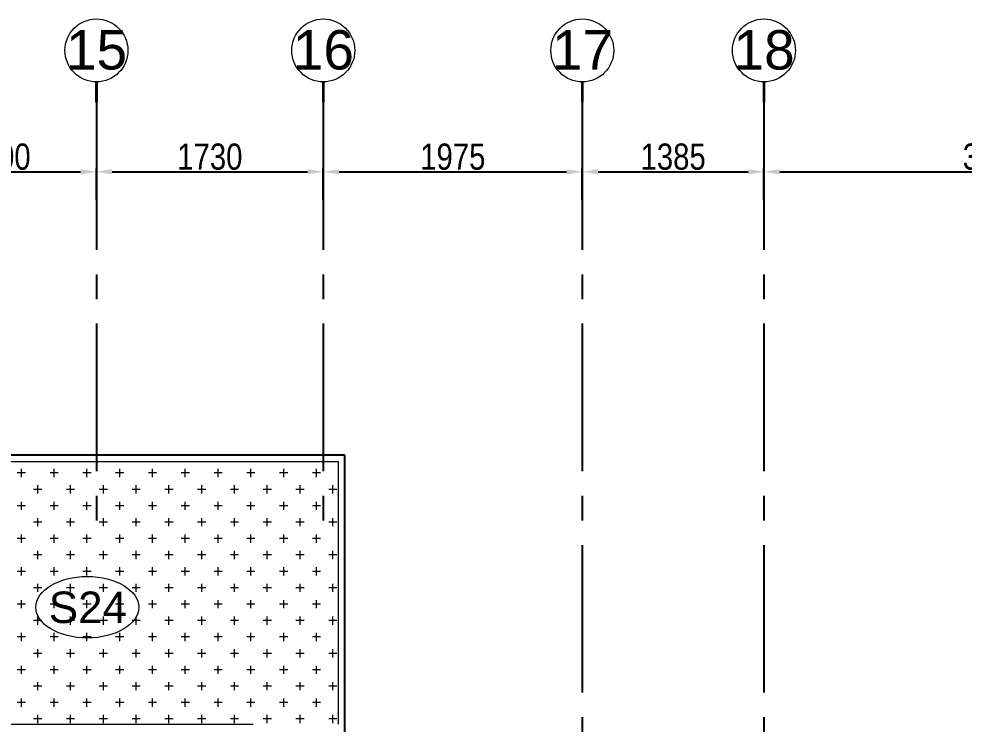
# Model space of a CAD drawing. Header units: millimetres. Extents: x 1255966 to 1543012, y 318612 to 465611.
# Drawn here: x 1278341 to 1285548, y 365028 to 370403 of the extents above; entities that cross this region are included whole.
import ezdxf
from ezdxf.enums import TextEntityAlignment as Align

# ---------------------------------------------------------------- set-up
doc = ezdxf.new("R2010")
doc.units = ezdxf.units.MM
doc.header["$LTSCALE"] = 500
doc.header["$MEASUREMENT"] = 0
doc.header["$PDMODE"] = 34
doc.linetypes.add('HIDDEN', pattern=[0.375, 0.25, -0.125])
doc.linetypes.add('Site$0$CENTER2', pattern=[1.125, 0.75, -0.125, 0.125, -0.125])
doc.layers.get('Defpoints').update_dxf_attribs({"lineweight": 0})
for name, color, linetype, lineweight in [('CALL', 1, 'Continuous', 18), ('GRID NO.', 7, 'Continuous', 20), ('HATCH', 1, 'Continuous', 5), ('TEXT 01', 3, 'Continuous', 15)]:
    doc.layers.add(name, color=color, linetype=linetype, lineweight=lineweight)
for name, color, linetype in [('GRID', 7, 'Continuous'), ('GRID DIM', 7, 'Continuous'), ('S-COLUMN-HATCH', 253, 'Continuous'), ('S-FRAMING PLAN', 4, 'Continuous')]:
    doc.layers.add(name, color=color, linetype=linetype)
doc.layers.add('PROJECTION', color=7, linetype='HIDDEN', true_color=0xff4000)
doc.styles.add('ABHI', font='arial.ttf')
doc.styles.add('D50', font='arial.ttf', dxfattribs={"width": 0.8})
doc.dimstyles.new('INNER DIM', dxfattribs={"dimtxt": 200, "dimasz": 120, "dimexe": 25, "dimexo": 25, "dimgap": 12, "dimtad": 1, "dimdec": 0, "dimrnd": 5, "dimzin": 0, "dimdsep": 46, "dimtxsty": 'D50', "dimcen": 0.09, "dimdle": 25, "dimclrt": 6, "dimadec": 0, "dimazin": 0, "dimtfac": 1, "dimtdec": 0, "dimtofl": 0, "dimtmove": 1, "dimatfit": 3, "dimfxl": 75, "dimtolj": 1, "dimtzin": 0, "dimarcsym": 0})

# ---------------------------------------------------------------- blocks, each defined once
blk = doc.blocks.new('GRID MARK')
at = {"layer": 'GRID NO.', "const_width": 50}
blk.add_lwpolyline([(0, -541), (0, -891)], dxfattribs=at)
at = {"layer": 'GRID NO.'}
blk.add_circle((0, 0), 541, dxfattribs=at)
at = {"layer": 'GRID NO.', "style": 'D50', "width": 0.8}
blk.add_attdef('Y1', text='', height=500, dxfattribs=at).set_placement((-33, -267), align=Align.CENTER)
blk = doc.blocks.new('*D136')
at = {"layer": 'Defpoints', "color": 0, "linetype": 'Continuous', "transparency": 16777216}
for p in [(1278931.6, 369237.4), (1278931.6, 368999.4), (1277431.6, 368926.4)]:
    blk.add_point(p, dxfattribs=at)
at = {"layer": 'GRID DIM', "color": 0, "linetype": 'Continuous', "lineweight": -2, "transparency": 16777216}
for p, q in [((1277431.6, 368951.4), (1277431.6, 369262.4)), ((1278931.6, 369024.4), (1278931.6, 369262.4))]:
    blk.add_line(p, q, dxfattribs=at)
at = {"layer": 'GRID DIM', "linetype": 'Continuous', "lineweight": -2, "transparency": 16777216}
blk.add_line((1277551.6, 369237.4), (1278811.6, 369237.4), dxfattribs=at)
at = {"layer": 'GRID DIM', "linetype": 'Continuous', "transparency": 16777216}
for points in [[(1277551.6, 369257.4), (1277551.6, 369217.4), (1277431.6, 369237.4)], [(1278811.6, 369257.4), (1278811.6, 369217.4), (1278931.6, 369237.4)]]:
    blk.add_solid(points, dxfattribs=at)
at = {"layer": 'GRID DIM', "linetype": 'Continuous', "transparency": 16777216, "insert": (1278181.6, 369351.5), "char_height": 200, "attachment_point": 5, "style": 'D50'}
blk.add_mtext('\\A1;1500', dxfattribs=at)
blk = doc.blocks.new('*D137')
at = {"layer": 'Defpoints', "color": 0, "linetype": 'Continuous', "transparency": 16777216}
for p in [(1280661.6, 369237.4), (1278931.6, 368999.4), (1280661.6, 368999.4)]:
    blk.add_point(p, dxfattribs=at)
at = {"layer": 'GRID DIM', "color": 0, "linetype": 'Continuous', "lineweight": -2, "transparency": 16777216}
for p, q in [((1278931.6, 369024.4), (1278931.6, 369262.4)), ((1280661.6, 369024.4), (1280661.6, 369262.4))]:
    blk.add_line(p, q, dxfattribs=at)
at = {"layer": 'GRID DIM', "linetype": 'Continuous', "lineweight": -2, "transparency": 16777216}
blk.add_line((1279051.6, 369237.4), (1280541.6, 369237.4), dxfattribs=at)
at = {"layer": 'GRID DIM', "linetype": 'Continuous', "transparency": 16777216}
for points in [[(1279051.6, 369257.4), (1279051.6, 369217.4), (1278931.6, 369237.4)], [(1280541.6, 369257.4), (1280541.6, 369217.4), (1280661.6, 369237.4)]]:
    blk.add_solid(points, dxfattribs=at)
at = {"layer": 'GRID DIM', "linetype": 'Continuous', "transparency": 16777216, "insert": (1279796.6, 369351.6), "char_height": 200, "attachment_point": 5, "style": 'D50'}
blk.add_mtext('\\A1;1730', dxfattribs=at)
blk = doc.blocks.new('*D138')
at = {"layer": 'Defpoints', "color": 0, "linetype": 'Continuous', "transparency": 16777216}
for p in [(1282636.6, 369237.4), (1280661.6, 368999.4), (1282636.6, 368999.4)]:
    blk.add_point(p, dxfattribs=at)
at = {"layer": 'GRID DIM', "color": 0, "linetype": 'Continuous', "lineweight": -2, "transparency": 16777216}
for p, q in [((1280661.6, 369024.4), (1280661.6, 369262.4)), ((1282636.6, 369024.4), (1282636.6, 369262.4))]:
    blk.add_line(p, q, dxfattribs=at)
at = {"layer": 'GRID DIM', "linetype": 'Continuous', "lineweight": -2, "transparency": 16777216}
blk.add_line((1280781.6, 369237.4), (1282516.6, 369237.4), dxfattribs=at)
at = {"layer": 'GRID DIM', "linetype": 'Continuous', "transparency": 16777216}
for points in [[(1280781.6, 369257.4), (1280781.6, 369217.4), (1280661.6, 369237.4)], [(1282516.6, 369257.4), (1282516.6, 369217.4), (1282636.6, 369237.4)]]:
    blk.add_solid(points, dxfattribs=at)
at = {"layer": 'GRID DIM', "linetype": 'Continuous', "transparency": 16777216, "insert": (1281649.1, 369351.5), "char_height": 200, "attachment_point": 5, "style": 'D50'}
blk.add_mtext('\\A1;1975', dxfattribs=at)
blk = doc.blocks.new('*D139')
at = {"layer": 'Defpoints', "color": 0, "linetype": 'Continuous', "transparency": 16777216}
for p in [(1284021.6, 369237.4), (1282636.6, 368999.4), (1284021.6, 368999.4)]:
    blk.add_point(p, dxfattribs=at)
at = {"layer": 'GRID DIM', "color": 0, "linetype": 'Continuous', "lineweight": -2, "transparency": 16777216}
for p, q in [((1282636.6, 369024.4), (1282636.6, 369262.4)), ((1284021.6, 369024.4), (1284021.6, 369262.4))]:
    blk.add_line(p, q, dxfattribs=at)
at = {"layer": 'GRID DIM', "linetype": 'Continuous', "lineweight": -2, "transparency": 16777216}
blk.add_line((1282756.6, 369237.4), (1283901.6, 369237.4), dxfattribs=at)
at = {"layer": 'GRID DIM', "linetype": 'Continuous', "transparency": 16777216}
for points in [[(1282756.6, 369257.4), (1282756.6, 369217.4), (1282636.6, 369237.4)], [(1283901.6, 369257.4), (1283901.6, 369217.4), (1284021.6, 369237.4)]]:
    blk.add_solid(points, dxfattribs=at)
at = {"layer": 'GRID DIM', "linetype": 'Continuous', "transparency": 16777216, "insert": (1283329.1, 369351.6), "char_height": 200, "attachment_point": 5, "style": 'D50'}
blk.add_mtext('\\A1;1385', dxfattribs=at)
blk = doc.blocks.new('*D140')
at = {"layer": 'Defpoints', "color": 0, "linetype": 'Continuous', "transparency": 16777216}
for p in [(1287551.6, 369237.4), (1284021.6, 368999.4), (1287551.6, 368715.4)]:
    blk.add_point(p, dxfattribs=at)
at = {"layer": 'GRID DIM', "color": 0, "linetype": 'Continuous', "lineweight": -2, "transparency": 16777216}
for p, q in [((1284021.6, 369024.4), (1284021.6, 369262.4)), ((1287551.6, 368740.4), (1287551.6, 369262.4))]:
    blk.add_line(p, q, dxfattribs=at)
at = {"layer": 'GRID DIM', "linetype": 'Continuous', "lineweight": -2, "transparency": 16777216}
blk.add_line((1284141.6, 369237.4), (1287431.6, 369237.4), dxfattribs=at)
at = {"layer": 'GRID DIM', "linetype": 'Continuous', "transparency": 16777216}
for points in [[(1284141.6, 369257.4), (1284141.6, 369217.4), (1284021.6, 369237.4)], [(1287431.6, 369257.4), (1287431.6, 369217.4), (1287551.6, 369237.4)]]:
    blk.add_solid(points, dxfattribs=at)
at = {"layer": 'GRID DIM', "linetype": 'Continuous', "transparency": 16777216, "insert": (1285786.6, 369351.6), "char_height": 200, "attachment_point": 5, "style": 'D50'}
blk.add_mtext('\\A1;3530', dxfattribs=at)
blk = doc.blocks.new('A$Ca8bcdc7a')
at = {"layer": 'HATCH', "ltscale": 10}
h = blk.add_hatch(dxfattribs=at)
h.set_pattern_fill('CROSS', color=1, scale=500, angle=90)
h.set_pattern_definition([(90, (-1381890.62, -304839.69), (-125, 125), [62.5, -187.5]), (180, (-1381859.37, -304808.44), (-125, -125), [62.5, -187.5])])
h.paths.add_polyline_path([(5515, 7500), (6165, 7500), (6165, 9500), (2100, 9500), (2100, 9000), (2215, 9000), (2215, 7500)])
at = {"layer": 'S-FRAMING PLAN', "color": 3, "linetype": 'ByBlock', "lineweight": 20, "ltscale": 10}
blk.add_line((2215, 7500), (5515, 7500), dxfattribs=at)
blk.add_lwpolyline([(6165, 7500), (6165, 9500), (2100, 9500), (2100, 9000)], dxfattribs=at)

msp = doc.modelspace()

# ---------------------------------------------------------------- linework, layer by layer
at = {"layer": 'CALL', "color": 200, "linetype": 'Continuous', "ltscale": 10}
msp.add_ellipse((1278862.2, 365918.4, -1.8), major_axis=(392.2, 0), ratio=0.597584, dxfattribs=at)
at = {"layer": 'GRID', "color": 16, "linetype": 'Site$0$CENTER2', "ltscale": 3}
for points in [[(1278931.6, 369767.3), (1278931.6, 366527.7)], [(1280661.6, 369767.3), (1280661.6, 366527.7)], [(1282636.6, 369767.3), (1282636.6, 362687.9)], [(1284021.6, 369767.3), (1284021.6, 362687.9)]]:
    msp.add_lwpolyline(points, dxfattribs=at)
at = {"layer": 'PROJECTION', "ltscale": 750}
msp.add_lwpolyline([(1287486.6, 363237.9), (1282596.6, 363237.9), (1282596.6, 364337.9), (1280826.6, 364337.9), (1280826.6, 367077.7), (1276411.6, 367077.7), (1276411.6, 368577.7), (1270011.6, 368577.7), (1270011.6, 366652.7), (1269326.6, 366652.7), (1269326.6, 360652.7), (1270941.6, 360652.7), (1270941.6, 359117.7), (1270426.6, 359117.7), (1270426.6, 357402.7), (1273746.6, 357402.7), (1273746.6, 356117.7)], dxfattribs=at)

# ---------------------------------------------------------------- block references
at = {"layer": 'GRID NO.'}
ref = msp.add_blockref('GRID MARK', (1278931.6, 370162.6), dxfattribs=dict(at, xscale=0.4435200000032785, yscale=0.4435200000032785, zscale=0.4435200000032785))
ref.add_attrib('Y1', '15', dxfattribs={"height": 300, "style": 'D50'}).set_placement((1278932.6, 370017), align=Align.CENTER)
ref = msp.add_blockref('GRID MARK', (1280661.6, 370162.6), dxfattribs=dict(at, xscale=0.4435200000032785, yscale=0.4435200000032785, zscale=0.4435200000032785))
ref.add_attrib('Y1', '16', dxfattribs={"height": 300, "style": 'D50'}).set_placement((1280662.6, 370017), align=Align.CENTER)
ref = msp.add_blockref('GRID MARK', (1282636.6, 370162.6), dxfattribs=dict(at, xscale=0.4435200000032785, yscale=0.4435200000032785, zscale=0.4435200000032785))
ref.add_attrib('Y1', '17', dxfattribs={"height": 300, "style": 'D50'}).set_placement((1282637.6, 370017), align=Align.CENTER)
ref = msp.add_blockref('GRID MARK', (1284021.6, 370162.6), dxfattribs=dict(at, xscale=0.4435200000032785, yscale=0.4435200000032785, zscale=0.4435200000032785))
ref.add_attrib('Y1', '18', dxfattribs={"height": 300, "style": 'D50'}).set_placement((1284022.6, 370017), align=Align.CENTER)
at = {"layer": 'S-COLUMN-HATCH', "color": 4, "ltscale": 10}
msp.add_blockref('A$Ca8bcdc7a', (1274611.6, 357527.7), dxfattribs=at)

# ---------------------------------------------------------------- texts
at = {"layer": 'TEXT 01', "color": 2, "linetype": 'Continuous', "style": 'ABHI'}
msp.add_text('S24', height=240, dxfattribs=at).set_placement((1278568.5, 365797.8, -1.8))

# ---------------------------------------------------------------- dimensions: what is measured, and where the dimension line sits
at = {"layer": 'GRID DIM', "color": 0, "linetype": 'Continuous'}
for base, p1, p2, picture, middle in [((1278931.6, 369237.4), (1277431.6, 368926.4), (1278931.6, 368999.4), '*D136', (1278181.6, 369351.5)), ((1280661.6, 369237.4), (1278931.6, 368999.4), (1280661.6, 368999.4), '*D137', (1279796.6, 369351.6)), ((1282636.6, 369237.4), (1280661.6, 368999.4), (1282636.6, 368999.4), '*D138', (1281649.1, 369351.5)), ((1284021.6, 369237.4), (1282636.6, 368999.4), (1284021.6, 368999.4), '*D139', (1283329.1, 369351.6)), ((1287551.6, 369237.4), (1284021.6, 368999.4), (1287551.6, 368715.4), '*D140', (1285786.6, 369351.6))]:
    dim = msp.add_linear_dim(base=base, p1=p1, p2=p2, dimstyle='INNER DIM', override={"dimclrd": 256, "dimclrt": 256}, dxfattribs=at)
    dim.commit()
    dim.dimension.update_dxf_attribs({"geometry": picture, "text_midpoint": middle})

doc.saveas('drawing.dxf')
